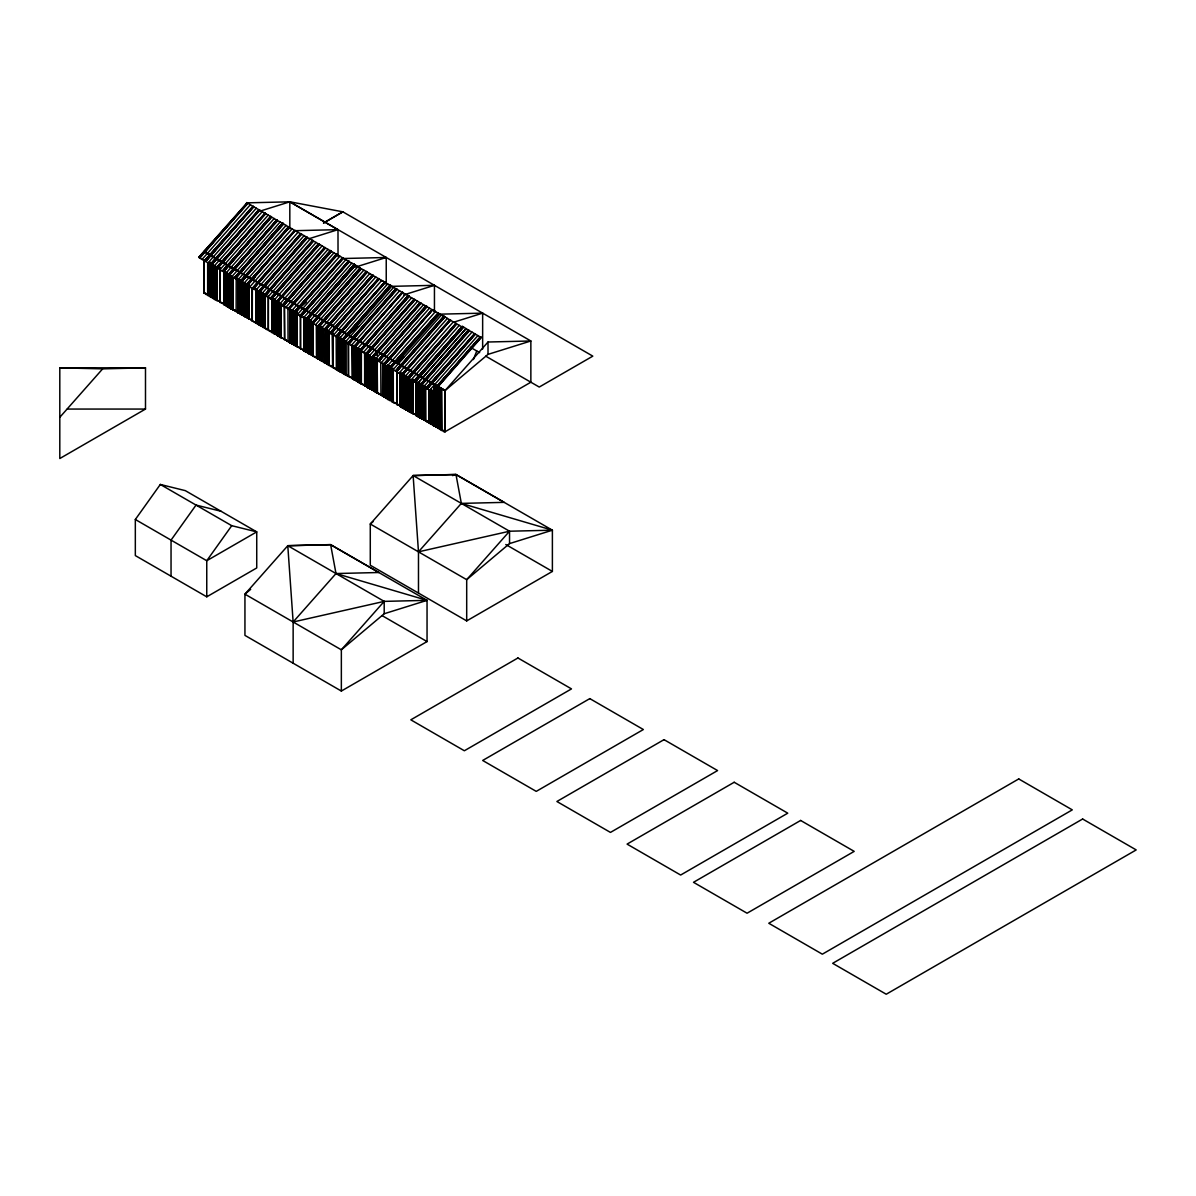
<?xml version="1.0" encoding="UTF-8"?>
<svg xmlns="http://www.w3.org/2000/svg" width="1196" height="1196" viewBox="0 0 1196 1196"><rect width="100%" height="100%" fill="white"/><g stroke="black" fill="none" stroke-linecap="round" stroke-linejoin="round"><path stroke-width="1.5" d="M204.187 293.229L204.097 260.324L204.082 293.304L205.204 293.543M207.67 263.015L207.656 295.367L208.926 295.576M207.865 262.612L208.014 295.591M212.484 297.64L211.229 297.43L211.244 263.284M211.229 297.43L211.438 262.881M212.634 297.64L213.112 298.447L213.023 264.316L213.486 298.716M214.802 299.493L214.817 265.348L214.891 299.643L216.057 299.703M216.581 300.525L216.596 266.454L216.685 300.51L216.207 299.703M216.79 267.769L216.85 299.942M224.071 304.86L223.921 270.087M227.629 306.924L227.3 272.553M227.494 273.944L227.479 306.296L226.582 305.847M229.273 274.975L229.064 307.731L230.933 308.015M231.037 308.972L230.858 276.396M230.858 308.673L231.052 276.007M236.15 311.035L236.21 278.862M239.708 313.098L237.974 312.874L237.989 278.728L238.079 312.859M238.168 312.38L238.183 278.414L237.974 312.784M243.132 315.116L241.547 314.937L241.756 282.181M243.341 281.822L244.044 316.297M246.974 283.886L246.944 318.106L246.914 283.886M248.723 318.884L248.708 284.902L248.798 319.048L249.815 319.287M252.281 320.947L252.266 288.131L253.148 288.954L301.078 233.848M257.633 324.28L257.618 290.06L258.067 324.46M259.457 291.091L259.487 325.387L259.592 290.688M262.971 293.14L263.21 327.465M263.12 326.971L263.165 292.751M271.97 332.593L271.881 298.297L272 332.503M272.075 297.894L271.866 332.443M273.914 333.654L273.675 299.329M273.839 333.071L273.854 298.925M275.573 334.357L275.648 299.957M277.487 335.702L277.233 301.377L277.487 335.239M277.412 335.044L277.427 302.782L277.218 335.448M279.371 336.779L279.027 302.409L279.445 336.868M279.221 302.02L279.012 336.48M280.791 337.586L280.806 303.53L280.896 337.75L281.06 304.831M287.937 307.551L288.057 341.563M289.716 308.583L289.701 342.729L290.568 343.043M289.91 308.194L289.97 342.908M293.738 345.046L293.289 310.646M293.469 344.403L293.483 310.257M295.92 346.137L295.068 345.823L295.322 311.274L295.352 345.345M296.847 346.855L296.862 312.709L297.146 346.466L295.89 346.078M300.48 315.923L300.585 348.604M305.847 317.867L305.802 352.087L305.787 317.867M305.967 351.609L305.982 319.257M309.615 319.526L309.375 354.151L309.36 319.93M309.345 354.076L309.555 319.526M311.124 355.018L311.334 320.558L311.483 355.332M312.918 356.139L313.128 321.589L312.918 356.139L315.565 357.469M320.05 327.898L320.229 360.37M320.079 360.086L320.244 327.495L320.169 360.31L319.93 359.488M321.859 361.356L321.844 327.136M321.829 361.192L322.038 326.732M326.986 363.524L325.402 363.345L325.611 328.795M329.05 364.66L327.181 364.376L327.39 329.827L327.315 364.227M330.096 365.647L328.975 365.408L328.99 331.262M329.169 332.652L328.975 365.318M332.623 367.381L332.548 332.682M336.166 335.373L336.36 369.699M338.064 370.775L337.9 336.405L337.99 370.536L339.739 370.835M340.023 371.807L339.873 337.033L339.694 371.657L340.486 371.836M341.533 338.468L341.877 372.928L341.458 338.468M341.652 356.079L341.652 339.858M343.491 373.346L343.252 339.5L343.267 373.72M343.267 373.481L343.446 340.89M345.031 340.531L345.121 374.826M346.825 341.563L346.81 375.708L347.931 375.933M348.589 341.951L348.679 376.082L347.887 375.888M352.611 379.042L352.162 344.642M354.121 379.416L354.136 345.36L353.926 379.73L354.793 380.134M362.343 384.155L361.072 383.946L361.087 349.8M361.282 349.396L361.207 384.006M364.885 385.411L364.645 353.014M366.544 387.085L366.425 352.88L366.574 386.712M368.219 353.911L368.204 388.057L369.459 388.266M373.032 390.33L371.777 390.12L371.777 357.768M371.971 389.627L371.971 357.365L371.777 390.12M374.408 391.451L373.556 391.152L373.571 357.006L373.69 391.212M375.694 392.393L375.35 358.038L375.439 392.333L376.426 392.363M375.499 391.854L375.544 357.634L375.469 392.243M377.488 393.424L377.144 359.054L377.233 393.2L378.669 393.439M377.174 352.058L377.144 355.481L377.353 351.669M377.338 358.665L377.129 393.125M384.335 363.18L384.26 397.326L384.26 363.18M384.454 362.777L384.439 396.923L381.509 395.517M386.398 398.582L386.054 366.006L386.144 398.343L387.908 398.642M386.069 398.178L386.248 365.602L386.173 398.418M387.893 365.243L388.012 399.599L387.833 365.243M387.818 399.3L388.027 364.84M389.627 366.275L389.612 400.406L391.481 400.69M391.75 401.662L391.466 367.307M393.215 402.305L393.26 368.338L393.305 402.544M402.439 407.836L400.301 406.595L400.316 372.449M400.57 406.775L400.51 372.046M402.095 407.612L402.29 373.077L402.215 407.477M403.889 374.498L403.874 408.643L406.012 409.899M403.949 374.512L404.009 408.718L404.084 374.109M405.952 409.196L405.863 376.934L405.429 408.883M407.462 376.561L407.627 410.841L407.522 376.576M409.271 411.828L409.436 377.203L409.271 411.828L410.961 411.962M413.143 414.025L412.799 379.027L412.874 413.054L411.02 412.77L411.035 380.418M416.387 415.939L416.372 381.718L416.387 415.685M418.181 416.716L418.346 382.421L418.137 416.881L420.035 417.838L420.005 383.781M419.96 418.002L419.945 383.767M419.931 417.838L420.14 383.378M420.11 418.137L422.009 418.555L421.725 384.798L422.577 419.258L421.814 419.108M423.758 420.155L423.713 385.441M425.417 421.067L425.492 386.472L425.746 421.261L425.238 420.2M430.889 424.281L430.635 389.941M430.829 389.552L430.814 423.698L429.274 423.369M435.314 426.389L434.193 426.15L434.372 384.604M434.387 425.671L434.402 391.615L434.193 426.075M436.241 427.361L436.002 385.247M437.856 428.377L438.065 386.562L437.078 386.159M437.841 386.906L437.766 428.213L437.975 386.502L436.032 386.024M440.92 388.296L439.575 387.938L439.545 429.244L441.414 429.528L441.429 430.44M441.234 388.281L441.638 429.887L441.548 388.565L440.651 388.222M444.912 431.636L444.957 390.374L444.987 431.592L443.821 431.577M207.087 253.403L204.8 252.356M206.175 294.605L205.966 293.693M208.328 254.524L205.637 252.296M211.438 255.794L209.554 254.509L210.122 255.555M211.303 263.284L211.333 297.415L211.498 262.881M210.959 255.436L211.632 256.527M213.008 298.462L213.277 265.706M215.624 258.65L214.817 257.544M217.418 259.562L216.521 258.5M216.88 258.949L217.552 259.652M221.873 302.797L220.139 302.573L220.154 267.799L220.228 301.826L218.27 300.794M217.836 259.472L218.659 260.593M222.89 262.731L220.363 261.027M220.438 260.997L219.212 260.593M222.082 303.036L223.009 303.784M222.022 262.432L222.785 262.671M225.76 264.166L223.936 263.09M223.787 270.49L223.816 304.621L223.981 270.087M224.429 304.965L226.612 305.907M225.566 271.522L225.685 305.787M225.79 264.705L225.551 263.703M227.285 306.699L227.554 273.944M230.021 266.858L228.541 265.647M227.315 306.774L229.094 307.566M229.348 266.768L228.84 265.691M231.067 267.127L230.723 266.783M230.888 308.583L231.127 275.992M232.667 309.615L232.846 277.038L232.816 309.914L232.652 277.427L232.742 309.779L232.532 309.031M232.981 268.801L231.949 267.725M235.104 269.967L234.476 269.429M237.556 270.879L236.434 270.087L236.479 270.894M238.273 312.485L236.285 311.992M240.725 273.032L240.022 272.404M239.858 313.666L241.577 314.772M243.595 274.467L240.202 272.972M243.371 315.789L243.416 283.616M243.595 274.243L243.909 275.02M243.431 315.953L243.521 315.296M245.374 275.364C245.793 277.502 244.537 273.869 245.419 275.334M246.959 276.635L245.942 276.141M248.708 277.741L248.155 276.964M248.693 319.048L248.962 284.499L248.888 318.659L247.617 318.3M250.487 278.847L253.059 280.268M252.924 280.268L251.878 279.057M253.104 280.178L255.256 281.195M254.748 322.471L253.328 321.29L445.166 431.696L530.86 382.212L530.86 340.98L289.821 201.825L246.974 202.857L198.671 257.454L247.467 202.842M256.348 282.301L255.929 281.284M257.603 324.206L257.364 323.398M258.71 283.198L257.618 282.256M259.382 325.222L259.652 290.688M262.387 285.321L260.235 284.304M263.075 285.41L261.879 285.321M263.21 327.001L263.225 292.736M264.869 328.182L265.602 328.631L264.899 328.003M265.706 287.459L264.047 286.263M266.783 329.528L266.529 328.646M266.544 288.042L266.753 287.817M269.668 289.417L268.353 288.984L269.264 289.507M268.487 329.707L268.756 330.634M269.848 289.372L270.191 290.15M272.823 291.57L271.178 290.374M273.869 291.839L272.703 291.48L273.749 292.213M273.914 333.176L273.735 299.329M273.764 333.385L273.914 298.91M275.723 293.543L274.362 292.527M277.308 334.775L275.065 333.684M277.397 293.723L277.622 294.635L276.53 293.469M279.027 295.322L280.118 295.562M279.834 295.711L277.935 294.59M280.103 295.532L281.329 296.728L280.417 295.532M282.63 297.46L283.796 297.684L282.809 297.086M282.869 297.042L281.897 296.563M284.379 339.724L283.407 338.872M285.171 298.791L283.676 297.595M284.887 298.776L284.14 297.61M286.726 340.95L285.754 339.858M288.326 300.809L285.44 298.611M288.744 300.854L288.072 299.807M289.716 301.497L293.454 303.246M289.283 300.749L290 301.781M290 301.168L289.178 300.674M292.213 302.857L291.271 301.706M295.203 304.741L296.638 304.801M299.897 348.111L298.821 347.408M303.47 350.174L302.394 349.546M305.817 310.616L303.889 308.987M304.277 309.33L303.306 308.912M305.772 352.013L304.292 351.25M307.611 311.648L307.701 311.947M311.244 313.232L311.663 314.234M313.173 314.638L311.992 314.174M314.279 315.176L313.098 314.339M313.875 315.266L315.041 316.178M318.555 317.568L315.669 316.297M318.286 359.054L316.477 358.187L316.536 325.192L316.761 357.694M318.794 318.36L318.555 317.643M318.36 359.219L319.81 359.458M318.555 358.83L318.525 326.463L318.435 359.338M321.455 319.227L318.824 318.3M326.074 322.501L322.666 320.319M323.802 362.433L323.503 361.551M325.402 363.345L325.671 328.795M326.224 322.501L325.506 321.47M328.541 323.413L327.315 323.04M327.898 364.705L326.807 363.554M329.005 365.243L329.244 332.652M330.844 366.589L330.649 365.677M330.858 325.177L331.98 325.491M332.623 326.194L332.264 325.476M334.895 368.757L334.207 367.725M334.596 327.54L333.624 326.418M337.99 329.289L336.031 327.495M337.885 370.551L337.496 369.728M338.453 329.603L338.991 329.543M339.769 330.5L339.395 329.588M341.473 331.382L342.818 331.651L341.503 331.456M341.548 331.442L340.486 330.739M343.641 332.742L343.028 331.576M344.194 332.772L343.237 331.711M344.792 373.885L345.151 374.737L345.091 340.606M345.36 333.684L346.242 333.729M347.064 375.409L345.853 374.931M349.157 376.994L348.769 376.247M350.473 336.674L350.518 335.867M351.475 377.996L350.622 377.174M352.162 337.556L353.104 337.915M354.33 338.916L353.553 337.765M354.225 379.431L352.97 379.042M355.72 338.916L354.644 338.872L357.081 339.888M357.604 381.868L357.574 347.812L357.529 381.958M356.797 381.031L357.768 381.584L357.768 349.127M357.903 340.98L361.341 342.22M361.371 383.542L361.341 349.396M363.39 344.104L363.076 343.342L364.705 344.672M363.15 384.484L363.165 385.247M365.453 345.151L364.675 344.598M364.795 385.68L365.886 386.203M364.93 344.418L363.689 344.014M365.722 344.956L367.785 346.063M367.635 346.093L366.469 345.061M369.026 347.214L368.219 346.735M368.308 388.042L368.278 353.911M368.906 347.109L372.031 348.619M373.601 349.994L373.481 349.127M376.157 351.325L374.647 350.114M375.514 350.383L375.798 351.22M377.428 351.639L376.994 351.235M379.73 353.388L378.385 352.147M381.793 354.255L380.971 353.597M383.288 355.451L381.943 354.21M384.933 356.483L384.454 355.69M384.26 397.326L384.021 396.534M384.35 356.139L383.722 355.242M386.338 397.954L385.082 397.58M388.027 357.754L387.683 357.41M389.507 399.658L389.791 400.54M390.569 359.548L388.924 358.351M389.717 400.331L389.881 365.856L389.747 400.271M392.348 360.579L391.57 359.637M394.545 361.521L393.275 361.222M394.83 361.536L395.502 362.642M396.698 403.725L393.275 402.633M396.728 404.532L396.758 371.552L396.818 403.785L445.166 431.696L445.166 390.464L488.013 342.011L530.86 340.98L488.013 354.375L445.166 390.464L204.127 251.295L206.983 248.888M397.027 362.956L395.682 362.567L396.863 363.18M400.256 405.773L396.997 404.711M398.702 363.763L399.195 364.72M400.301 406.595L400.496 405.922M401.811 365.632L400.361 365.199M402.23 366.529L402.14 366.23M404.966 367.621L402.544 366.664M405.28 367.621L406.476 368.831M405.429 367.65L406.192 368.817M456.379 323.428L407.477 377.772L407.582 410.766M407.507 368.742L408.673 369.773M409.675 370.805L408.853 369.684M411.02 412.77L410.781 411.977M412.276 371.717L413.607 372.943M415.685 373.825L413.637 372.868M416.896 374.991L415.819 373.765L416.656 374.288M416.358 415.849L416.627 381.3L416.358 415.147M420.454 377.054L417.479 374.856M420.23 417.524L420.2 383.363M421.71 418.944L421.979 384.394L422.009 418.465M423.07 377.996L420.499 377.009M422.965 377.891L424.027 379.117M427.465 381.135L426.538 379.954M428.975 423.13L429.14 422.577M430.62 424.087L430.695 389.956M433.371 384.26L430.635 382.78M430.889 423.803L430.889 389.537M430.396 382.062L430.724 382.84M432.593 424.445L432.997 425.387M434.298 384.768L433.819 384.095L434.462 426.329M437.093 386.188L436.211 385.65M436.077 385.934L434.537 385.157M437.796 428.048L437.781 386.278M438.857 387.19L439.799 387.489L439.68 429.304L439.321 428.452M443.701 431.577L442.744 430.5M444.224 390.27L443.327 389.672M397.027 403.665L396.952 371.597M473.392 359.577L476.755 350.981M215.101 257.917L214.263 257.409M227.3 265.377L226.762 264.645M250.577 319.84L252.595 321.335M264.959 286.696L266.11 287.369M268.397 289.118L267.62 288.326M263.06 327.211L261.999 326.508M289.97 342.445L289.97 308.179M311.423 313.442L311.423 314.159M317.314 317.224L316.357 316.222M327.285 323.114L326.104 322.397M345.121 333.415L343.805 332.727M348.679 335.463L347.662 334.775M350.473 336.614L349.83 335.672M356.049 339.858L355.915 339.036M362.956 343.715L361.91 342.983M368.607 347.154L367.83 346.003M355.81 380.612L355.795 346.705L356.184 381.105M370.267 348.126L370.042 347.124M364.631 385.904L364.705 352.984M403.874 408.569L404.143 374.094M407.701 410.407L407.716 377.951M421.979 377.323L422.935 378.011M427.166 380.776L426.837 379.999M414.863 414.429L416.253 415.102M439.65 387.982L439.844 428.856M246.152 203.769L246.825 202.558L252.849 206.235L204.576 260.907L199.657 258.052L247.572 202.931L199.538 257.947M281.882 224.444L283.213 223.517L235.283 278.623L283.676 224.056L288.58 226.896M299.957 234.595L301.272 233.654M317.822 244.926L318.51 243.715L324.535 247.393L276.246 302.05L271.343 299.209L319.257 244.089L318.584 243.655L270.251 298.342M353.672 265.691L354.345 264.48L355.332 265.198L306.983 319.825L355.227 265.108M389.403 286.352L390.075 285.141L396.1 288.819M407.417 296.802L408.24 295.875M425.283 307.133L426.12 306.206M443.148 317.463L444.478 316.551L395.622 370.865L443.895 316.192L449.846 319.93M461.805 327.674L463.121 326.747M135.327 519.498L160.324 484.455L185.32 490.644L256.736 531.876L256.736 567.951L206.759 596.819L135.327 555.587L135.327 519.498L206.759 560.73L256.736 531.876L231.74 525.687L160.324 484.455M231.74 525.687L206.759 560.73L206.759 596.819M213.232 256.916L213.83 257.618M232.682 268.397L231.561 267.844M234.685 310.526L236.001 311.005M256.079 322.875L256.677 323.473M270.117 331.232L269.115 330.634M302.334 308.613L300.988 308L301.93 307.97M280.836 337.421L279.834 336.809M309.39 312.679L308.419 312.111M291.749 343.461L293.289 344.089M305.802 351.848L306.041 319.257M309.375 353.911L307.865 353.313M316.731 357.888L317.299 358.441M323.772 361.999L323.682 328.167M325.656 363.046L325.476 329.199M352.192 337.392L351.22 336.824M337.915 370.386L338.079 336.001L338.169 370.162M368.458 346.556L367.665 345.973M354.195 379.521L353.941 345.674L354.121 379.939M359.323 382.735L357.694 382.107M368.233 387.893L366.993 387.355M380.717 395.099L380.313 394.456M382.496 396.13L382.735 363.539M411.065 371.373L410.064 370.79L412.53 371.821M425.507 379.476L426.793 380.059M411.275 412.471L411.095 380.418M199.612 258.037L247.931 203.395L246.959 202.812M59.8 417.299L102.647 368.861L145.493 367.83L145.493 409.062L59.8 458.531L59.8 367.83L145.493 367.83M202.079 259.412L250.353 204.74M204.576 260.623L253.492 206.325L204.636 260.892M256.318 208.194L208.044 262.866L205.622 261.505L253.537 206.385L205.548 261.461L253.896 206.848L258.799 209.689L210.526 264.346L208.044 262.866L210.526 264.346L259.382 209.734M259.442 209.778L210.541 264.062M262.268 211.647L259.846 210.287L211.498 264.899L213.994 266.304L262.268 211.647L270.715 216.566L222.516 271.253L271.298 216.626L222.456 270.954M216.446 267.53L265.348 213.187L217.418 268.323L265.437 213.247L216.551 267.799M264.854 213.172L216.491 267.799L213.994 266.304M264.824 213.112L265.796 213.725L217.448 268.338L219.944 269.743L268.218 215.071M270.73 216.282L222.441 271.238L219.944 269.743M223.413 271.791L271.761 217.179L276.68 220.019L228.436 274.706L223.488 271.836M225.909 273.196L274.183 218.524M228.466 274.676L276.739 220.019M228.406 274.676L277.263 220.064L229.318 275.17L277.323 220.109L228.406 274.392M229.378 275.23L277.726 220.617L282.645 223.473M229.453 275.289L231.86 276.65L280.148 221.978M282.57 223.174L234.386 278.145L282.6 223.144L283.661 224.056L282.555 223.218L234.356 278.13L231.875 276.635M283.243 223.517L234.356 277.831M235.283 278.623L283.303 223.592M235.388 278.713L237.81 280.073L286.083 225.401M289.163 226.941L240.306 281.568L237.81 280.073M241.278 282.121L289.268 227.046L240.321 281.284L288.535 226.627M289.492 227.389L241.218 282.047L289.223 226.986M243.775 283.527L292.048 228.855L294.545 230.35L246.256 285.007L241.353 282.166M246.212 284.738L295.113 230.394L246.331 285.007M252.281 288.46L300.764 233.609L252.221 288.46L247.303 285.62L295.233 230.499M249.725 286.98L298.013 232.308L306.654 237.062L258.381 291.719L253.462 288.879L301.751 234.222L300.764 233.624M255.884 290.239L304.158 235.567M312.575 240.232L264.331 295.173L259.427 292.332L306.669 236.778L258.441 291.719M261.849 293.693L310.123 239.021L312.619 240.516M265.258 295.666L313.262 240.605M265.318 295.726L313.307 240.665M316.073 242.474L313.666 241.114L265.363 295.771L270.296 298.626L318.644 243.954L319.601 244.537L271.298 299.179M319.212 244.029L271.223 299.12M273.764 300.57L322.038 245.898M276.321 302.05L325.103 247.437L276.949 302.199M277.263 302.633L325.581 247.991L330.485 250.846M277.293 302.663L279.714 304.023L328.003 249.351M282.271 305.503L330.5 250.562L331.412 251.339L283.153 306.026L331.531 251.444L336.45 254.3M283.258 306.101L285.68 307.462L333.953 252.805M342.385 257.723L336.39 254.001L288.176 308.957L337.033 254.344M336.524 254.329L335.687 255.256L336.36 254.045L337.466 254.868L289.103 309.465M337.078 254.359L288.161 308.658M339.903 256.228L291.63 310.9L291.794 343.372L290.523 342.983M342.46 257.723L294.111 312.38L342.968 257.768M343.058 257.843L295.038 312.874L343.073 257.873L294.126 312.096M348.933 261.221L300.076 315.834L297.58 314.339L300.076 315.834L348.425 261.176L345.853 259.682L297.58 314.354L295.158 312.993L343.387 258.515L386.233 257.484L386.233 284.379M360.37 268.158L354.27 264.346L306.071 319.302L301.123 316.432L349.038 261.326L300.076 315.55M354.315 264.63L349.396 261.774L301.048 316.387L349.023 261.281M303.545 317.792L351.818 263.135M354.27 264.316L306.206 319.362M306.026 319.287L354.42 264.421M354.928 264.69L306.041 319.003M355.048 264.794L307.058 319.855M357.873 266.663L309.6 321.335L307.178 319.975L355.466 265.318L354.479 264.72M360.325 267.874L312.096 322.815L360.385 267.874L313.023 323.309L361.297 268.651L312.784 322.965M313.098 323.398L361.416 268.756L366.335 271.612M313.143 323.428L315.565 324.789L363.838 270.117M366.29 271.328L318.046 326.269L366.903 271.656M367.023 271.761L318.973 326.762L367.023 271.761L318.061 325.985M319.033 326.822L367.381 272.21L372.285 275.065M369.803 273.57L321.53 328.227L324.011 329.722L372.36 275.05L324.071 329.722M329.976 332.862L378.893 278.578L329.961 333.161L378.31 278.489L373.331 275.648L324.968 330.26L372.928 275.125L324.699 329.872M324.968 330.26L373.212 275.529M325.058 330.305L327.48 331.666L375.753 276.994M335.941 336.315L384.843 282.032L335.986 336.629L331.008 333.759L378.938 278.638L330.888 333.639M330.948 333.714L379.296 279.087L384.2 281.927L381.718 280.447L333.445 335.119M384.903 282.092L336.868 337.108L341.892 340.053L390.748 285.44M339.395 338.558L387.668 283.901L391.182 285.979L342.848 340.591L347.827 343.476L396.055 288.535L347.782 343.192M390.225 285.381L341.906 340.068L390.135 285.067M390.793 285.455L342.804 340.546L390.838 285.515L342.579 340.202L341.877 339.754M345.33 341.996L393.619 287.324M347.827 343.476L396.683 288.864L348.739 343.97L396.743 288.909L347.901 343.476M399.569 290.778L351.295 345.45L348.873 344.089L397.147 289.417L402.065 292.273L353.822 346.945M351.295 345.435L353.792 346.93L402.648 292.317L353.852 346.93M402.708 292.362L354.719 347.423L402.753 292.422M408.03 295.726L405.534 294.231L357.26 348.903L354.838 347.543L359.742 350.383L408.165 295.532L359.936 350.473M360.325 350.428L408.598 295.756M408.793 295.905L360.803 350.966L409.196 296.429L414.115 299.269L365.886 353.956L360.923 351.086M408.823 295.935L360.564 350.622L359.757 350.099M360.699 350.921L409.077 296.309L408.03 295.427L409.196 296.414L408.225 295.831M363.345 352.446L411.618 297.774M369.295 355.9L417.583 301.228L420.065 302.723L371.821 357.395L366.888 354.539L414.773 299.389L366.753 354.42L415.161 299.867L417.583 301.228M420.14 302.708L371.807 357.096M420.708 302.812L372.718 357.873L420.753 302.872M372.763 357.933L421.112 303.321L431.98 309.6L383.707 364.272L378.803 361.416L426.718 306.296L426.045 305.862L377.757 360.833L372.838 357.978M375.26 359.353L423.534 304.681M377.757 360.833L425.985 305.877M381.21 362.777L429.499 308.105M383.767 364.257L432.563 309.644L384.634 364.75M432.563 309.644L383.722 363.973M387.175 366.23L435.449 311.558L437.945 313.053L389.672 367.71L384.753 364.87L432.668 309.749M389.627 367.441L438.528 313.098L389.732 367.71M390.644 368.263L438.633 313.203L390.584 368.204M390.718 368.323L393.125 369.669L441.414 315.011L443.91 316.506M393.14 369.669L395.622 371.164L443.821 316.252M444.807 316.97L396.579 371.702L444.822 316.985L443.955 316.477L444.927 317.089M396.653 371.747L399.075 373.107L447.349 318.435M401.632 374.587L450.429 319.975M450.488 320.02L402.499 375.081L450.533 320.079M405.04 376.561L453.314 321.888L455.811 323.383L407.522 378.041L402.618 375.2M455.736 333.669L461.835 326.822L456.857 323.981L408.584 378.654L456.453 323.473L408.509 378.594L413.487 381.494L453.389 336.39M411.005 380.014L459.279 325.342M462.344 326.882L413.547 381.494M414.324 381.36L462.553 326.403L468.503 330.141L420.23 384.813L415.311 381.958L463.226 326.837L414.444 382.032L413.502 381.21M414.175 381.644L462.493 326.418M415.281 381.943L463.585 327.3L462.613 326.687M423.683 386.771L471.971 332.099L474.468 333.594L426.18 388.252L421.276 385.411L468.518 329.857L420.289 384.798M475.036 333.639L426.254 388.252M475.096 333.684L426.195 387.967M330.634 544.673L336.001 573.542L427.047 600.347L384.2 601.379L293.14 621.995L336.001 573.542L378.848 572.51L330.634 544.673L287.788 545.705L244.941 594.158L244.941 635.39L341.353 691.049L427.047 641.579L427.047 600.347L330.53 544.614L287.788 545.705L293.14 621.995L293.14 663.227M432.205 391.705L480.433 336.764L432.145 391.705L427.226 388.864L475.141 333.744L427.107 388.745M427.196 388.835L475.515 334.192L480.418 337.048M429.648 390.225L477.922 335.553M433.101 392.243L481.345 337.541L480.433 336.764M452.551 475.604L455.975 474.528L461.342 503.396L552.388 530.187L509.541 531.218L418.48 551.834L461.342 503.396L504.189 502.365L455.975 474.528L413.128 475.56L370.282 524.012L370.282 565.245L466.694 620.903L552.388 571.419L552.388 530.187L455.87 474.468L413.128 475.56L418.48 551.834L418.48 593.067M287.788 545.705L384.2 601.379L341.353 649.817L341.353 691.049M413.128 475.56L509.541 531.218L466.694 579.671L466.694 620.903M252.311 279.146L255.197 276.725M306.251 302.154L300.6 307.118M358.74 326.373L348.215 334.641M404.099 356.617L396.952 362.627L439.799 314.174L482.646 313.143L482.646 349.008M250.652 589.344L244.941 594.158L341.353 649.817L384.2 613.742L427.047 600.347M373.137 521.606L370.282 524.012L466.694 579.671L509.541 543.597L552.388 530.187M236.225 269.907L235.253 269.862L236.075 269.877M300.42 348.215L300.48 315.908M331.606 366.738L332.712 366.783L332.563 332.697L332.787 366.873M380.717 353.328L379.341 353.313M428.901 381.105L429.798 382.197M323.503 223.084L342.848 211.827L592.812 356.139L539.246 387.055L485.74 356.169M323.578 222.949L342.848 211.827L289.716 201.765L337.99 229.707L338.034 256.542M252.251 320.408L252.326 288.101L251.878 320.304M260.683 210.93L289.821 201.825L289.821 228.705M308.897 238.766L338.034 229.647L295.188 230.679L247.183 285.5M355.391 267.127L386.233 257.484M403.59 294.964L434.447 285.321L434.447 312.201M453.508 322.262L482.646 313.143M208.493 254.404L209.494 254.434M213.845 257.499L214.562 257.454M219.586 260.608L218.539 259.756M226.328 264.705L227.15 264.72M228.645 265.736L228.242 265.826M238.811 271.911L239.873 272.015L238.796 272.03M245.957 276.037L247.153 276.261M248.125 277.083L246.959 276.874M251.698 279.146L250.816 279.087M206.699 294.59L207.91 294.784M210.272 296.653L211.483 296.847M213.845 298.716L214.742 298.686M217.403 300.779L218.554 300.884M276.799 293.543L275.514 293.259M276.665 293.558L275.977 293.633M231.157 309.031L232.816 309.121M234.506 310.063L232.727 309.943M245.419 317.269L246.241 317.224M294.964 303.829L293.289 303.485L294.38 303.769M253.358 321.35L252.55 321.38M258.426 324.46L259.278 324.475M259.577 325.447L260.653 325.447M264.077 327.525L263.15 327.51M265.572 328.571L266.603 328.601M267.65 329.588L266.559 329.438M270.266 331.621L271.208 331.636M272.688 332.697L273.914 332.877M273.839 333.684L274.766 333.699M323.817 320.498L322.397 320.364M326.239 322.382L327.39 322.561M281.15 337.81L282.211 337.75M281.658 337.9L282.346 337.825M329.812 324.445L331.053 324.774M285.605 339.858L285.067 339.978M286.965 340.935L288.012 341.069M335.418 327.48L334.372 327.256M288.281 341.921L289.342 341.862M337.063 328.661L338.049 328.751M340.501 330.619L341.443 330.679M294.096 345.046L295.008 345.016M297.669 347.109L298.581 347.079M301.243 349.172L302.154 349.142M348.858 335.777L349.8 335.792M352.984 337.825L351.579 336.824M358.86 340.92L357.813 340.905M311.603 355.362L312.859 355.332M360.504 341.966L359.308 341.667M361.476 343.043L363.121 343.252M369.041 347.094L370.192 347.274M322.292 361.536L323.802 361.641M371.209 348.141L370.566 348.141M372.988 349.172L371.792 348.873M374.408 350.219L375.2 350.204M333.639 367.695L332.712 367.68M337.212 369.758L336.285 369.743M342.28 372.868L343.312 372.898M343.701 373.9L344.822 373.825M393.484 361.506L394.695 361.521M349.396 376.979L350.249 376.994M398.104 363.569L396.758 363.285L398.238 363.569M400.092 364.526L399.225 364.616L400.331 364.645M406.236 368.772L407.687 368.951M361.327 383.348L359.712 383.213M363.689 385.217L364.601 385.187M412.246 371.836L411.245 371.732M374.378 391.406L375.23 391.421M424.341 379.012L425.821 380.149M379.73 394.486L378.803 393.484M429.08 381.3L427.779 381.105M431.457 383.139L432.518 383.243M432.862 384.17L433.774 384.17M439.276 387.265L438.469 387.28M438.992 387.28L438.199 387.28M440.666 388.237L439.575 388.012L439.814 429.424M402.394 407.896L403.216 407.851M409.122 410.99L408.15 410.976M417.479 416.088L416.537 416.073M422.532 419.198L423.578 419.228M424.625 420.215L423.593 420.14L423.773 385.426M427.151 421.291L425.851 421.336M428.183 422.278L427.256 422.263M431.741 424.326L430.814 424.311M438.588 428.467L438.125 428.437M208.373 254.419L209.435 254.464M211.931 256.482L212.873 256.482M226.463 264.794L225.655 264.57M230.424 266.768L229.378 266.753M233.594 268.921L232.742 268.711M237.974 270.939L236.494 270.879M248.409 277.068L246.914 276.784M256.527 282.226L257.843 282.435M259.816 284.304L261.326 284.364M205.174 293.483L206.056 293.663M263.778 286.442L263.09 286.203M267.351 288.505L267.889 288.4M277.562 294.53L278.877 294.59M281.509 296.653L282.45 296.653M285.754 298.611L284.783 298.716M287.503 299.718L286.188 299.523M298.791 305.997L297.669 306.012M298.701 306.654L300.286 306.953M244.044 316.237L245.195 316.252M304.95 310.123L304.128 309.884M308.777 312.111L310.855 313.113M254.733 322.412L255.899 322.427M317.179 317.269L317.837 317.239M320.752 319.302L321.41 319.287M324.714 321.276L325.701 321.679M330.335 324.445L329.169 324.385M332.114 325.476L331.187 325.506M333.893 326.493L333.34 326.613M277.412 335.657L278.489 335.747M277.935 335.852L278.638 335.687M344.328 332.608L345.27 332.907M346.122 333.639L347.214 334.805M347.767 334.835L346.915 334.626M356.812 339.814L357.664 339.978M307.91 353.269L307.761 318.495L307.85 352.656L306.041 352.192M372.479 349.172L373.421 349.172M315.789 357.35L316.387 357.44M320.752 360.579L322.128 360.788L322.098 326.732M383.183 355.347L384.11 355.347M386.996 357.484L385.501 356.273M333.609 367.635L334.491 367.815M392.109 360.534L393.17 360.549M335.164 368.802L336.196 368.876M404.592 367.71L403.919 367.501M406.371 368.742L407.642 368.891M408.539 369.684L407.776 369.714M355.018 379.999L355.81 380.208M360.549 383.124L359.383 383.064M418.854 375.978L419.512 375.933M424.206 379.042L425.014 379.027M369.28 388.237L370.177 388.416M442.042 389.328L443.178 389.343M391.57 401.572L393.125 401.662M406.924 409.899L405.698 409.765M414.055 414.01L413.083 414.07M434.283 425.402L432.847 425.432M435.284 426.329L436.166 426.509M436.839 427.495L437.841 427.465M442.042 430.545L441.698 430.5M434.447 285.321L391.6 286.352L348.828 334.97M216.057 258.441L216.88 258.859M220.961 261.73L220.184 261.416M234.147 268.831L234.416 268.891M253.746 280.148L254.27 280.372M255.286 281.09L254.359 281.15M273.675 292.228L274.467 292.616M318.928 318.375L318.39 318.121M328.691 323.413L328.99 324.176M381.36 354.42L380.821 354.166M321.455 360.474L320.139 360.4M430.351 382.107L430.919 382.436M434.776 385.217L435.972 385.262M442.161 389.433L441.593 388.565L441.743 389.373M67.245 409.062L145.493 409.062M417.942 416.044L416.926 416.193M59.8 367.83L102.647 368.861M204.516 252.371L204.486 252.401M216.446 258.545L214.891 258.321M238.647 272.03L237.75 270.834M274.183 292.601L275.618 292.691M296.757 304.86L297.52 306.012M302.498 309.002L302.663 308.987M321.589 319.242L322.501 320.438M334.745 327.555L335.956 327.555M303.934 350.174L304.247 351.161M401.961 365.647L400.316 365.348M311.02 354.345L309.704 354.3M323.712 362.463L325.476 362.597M441.773 389.343L443.238 389.433M221.036 511.26L196.039 505.071L171.043 540.114L171.043 576.203M238.512 272L238.183 271.058M297.385 305.997L297.042 305.04M385.8 356.318L386.323 357.395M255.585 322.382L256.273 323.428M291.839 343.985L291.51 309.615L291.615 343.82M359.757 383.169L359.368 348.769L359.443 382.346M371.717 389.313L370.087 389.238M389.552 399.599L388.117 399.658M212.918 256.452L213.307 257.499M227.18 264.69L227.569 265.736M250.876 279.191L249.396 278.115L250.726 278.324M346.705 333.699L346.945 334.611M234.685 311.005L234.58 310.257M289.626 227.509L292.048 228.855M295.591 230.948L297.998 232.308M310.123 239.021L307.701 237.66L259.427 292.332L307.342 237.212M343.431 258.321L345.853 259.682M387.668 283.901L385.247 282.54L336.898 337.152L385.127 282.42M403.112 292.871L405.534 294.231M438.992 313.651L441.414 315.011M471.971 332.099L469.55 330.754L421.231 385.381L469.191 330.29M450.892 320.528L453.314 321.888M289.208 309.54L294.111 312.38M319.093 326.867L321.515 328.227M470.342 347.274L479.641 352.641M236.27 311.08L204.127 292.527L204.127 260.265M241.054 313.86L250.726 319.437M505.788 544.524L552.388 571.419M382.062 615.596L427.047 641.579M313.188 240.56L264.406 295.173M414.279 381.076L415.191 381.853M432.16 391.421L481.061 337.137L433.072 392.198M252.431 287.982L253.343 288.759M282.226 305.219L331.128 250.936L283.138 305.997M365.841 353.642L414.175 299.269M318.57 243.969L316.088 242.474L267.799 297.131L270.296 298.611M399.075 373.107L401.572 374.602L449.801 319.661M315.565 324.774L318.046 326.269M327.48 331.666L329.961 333.161M309.6 321.32L312.096 322.815M285.68 307.462L288.176 308.957M279.714 304.008L282.211 305.503L330.44 250.562M426.09 306.161L427.062 306.759L378.669 361.297L426.673 306.236L377.816 360.833M380.941 394.68L380.747 362.253M329.229 365.587L329.05 331.262M300.51 349.083L300.674 348.335M245.3 316.327L245.3 317.119M427.166 421.396L427.256 422.173M379.012 393.604L379.102 394.366M371.807 390.195L371.851 357.768M209.539 295.756L209.704 261.849L209.629 296.518M436.091 427.181L436.241 385.471M348.41 261.162L300.136 315.834M400.57 372.046L400.6 406.192M400.376 372.449L400.406 406.58M388.087 364.84L388.102 379.267M361.147 349.8L361.177 383.931M352.222 344.642L352.252 378.773M341.727 339.858L341.727 356.079M312.993 321.993L313.023 356.124M293.543 310.242L293.409 344.852L293.349 310.661M289.776 308.598L289.806 342.729M230.933 276.411L230.963 308.747M227.36 272.553L227.389 306.684M207.925 262.612L207.76 295.352M509.541 531.218L509.541 543.597M488.013 342.011L488.013 354.375M384.2 601.379L384.2 613.742M209.464 262.253L209.569 296.459L209.524 262.253M229.079 273.66L229.198 307.791L229.139 273.66M239.783 279.759L239.948 314.025L239.843 279.759M241.562 280.791L241.547 314.937L241.622 280.791M245.135 282.854L245.12 317L245.195 282.854M245.329 282.45L245.315 316.596L245.389 282.45M255.824 289.028L255.809 323.174L255.884 289.028M256.019 288.625L256.004 322.771L256.079 288.625M261.191 292.108L261.296 326.329L261.251 292.123M264.75 294.171L264.869 328.377L264.824 294.186M268.308 295.606L268.323 329.677L268.367 295.576M275.454 300.346L275.439 334.491L275.514 300.36M284.364 304.875L284.603 339.066L284.424 304.845M297.057 312.306L297.042 346.466L297.116 312.306M304.008 316.835L303.993 350.981L304.068 316.835M304.188 318.226L304.188 350.578L304.262 318.226M307.581 318.898L307.566 353.044L307.641 318.898M327.196 330.231L327.181 364.376L327.256 330.231M339.679 337.436L339.664 371.582L339.739 337.436M369.998 354.943L369.983 389.089L370.057 354.943M405.668 375.529L405.668 409.675L405.743 375.544M409.241 377.592L409.226 411.738L409.301 377.607M418.151 382.735L418.271 416.955L418.211 382.75M428.856 390.09L428.856 422.367L428.916 390.06M432.429 390.972L432.414 425.118L432.489 390.987M432.623 390.584L432.608 424.73L432.683 390.569M441.354 388.969L441.339 430.276L441.399 388.969M372.225 274.811L371.552 276.022L372.225 274.811M259.487 209.823L211.453 264.839L259.487 209.838M271.387 216.685L223.368 271.716L271.402 216.715M466.006 328.646L417.733 383.318L466.006 328.661M517.928 657.979L410.811 719.828L464.362 750.759L571.494 688.896L517.928 657.979M589.807 698.614L482.676 760.462L536.242 791.378L643.358 729.53L589.807 698.614M664.019 739.651L556.888 801.499L610.453 832.416L717.585 770.568L664.019 739.651M734.195 782.259L627.078 844.107L680.644 875.038L787.76 813.175L734.195 782.259M800.632 820.456L693.501 882.304L747.066 913.221L854.198 851.373L800.632 820.456M1018.738 778.94L768.774 923.252L822.34 954.184L1072.289 809.871L1018.738 778.94M1082.634 819.006L832.67 963.318L886.236 994.235L1136.2 849.922L1082.634 819.006M435.449 311.558L433.027 310.198L435.449 311.558M373.316 275.648L372.345 275.035L373.316 275.648"/></g></svg>
